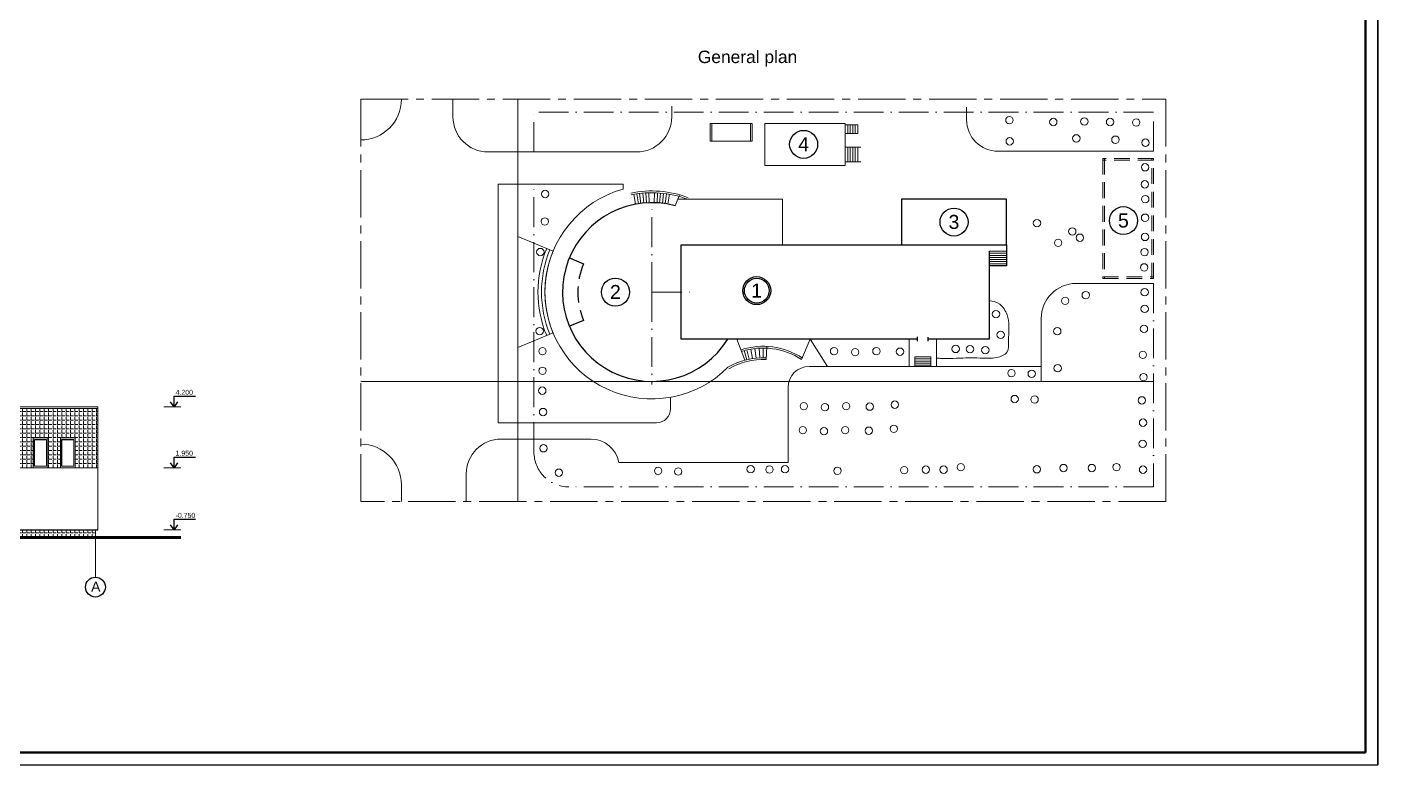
# Model space of a CAD drawing. Header units: millimetres. Extents: x -273 to 3634, y 3015 to 4572.
# Drawn here: x 866 to 1409, y 3978 to 4275 of the extents above; entities that cross this region are included whole.
import ezdxf

# ---------------------------------------------------------------- set-up
doc = ezdxf.new("R2010")
doc.units = ezdxf.units.MM
for name, pattern in [('ACAD_ISO10W100', [18, 12, -3, 0, -3]), ('CENTER2', [28.575, 19.05, -3.175, 3.175, -3.175]), ('DASHED2', [9.525, 6.35, -3.175])]:
    doc.linetypes.add(name, pattern=pattern)
doc.layers.add('@', color=250, linetype='Continuous', lineweight=60)
doc.styles.get("Standard").update_dxf_attribs({"font": 'arial.ttf', "height": 2})
doc.dimstyles.new('ISO-25', dxfattribs={"dimtxt": 2, "dimasz": 2, "dimexe": 1.6, "dimexo": 1, "dimgap": 1, "dimtad": 1, "dimdsep": 46, "dimtxsty": 'Standard', "dimblk": 'ARCHTICK', "dimcen": 2, "dimadec": 0, "dimazin": 0, "dimtfac": 1, "dimtmove": 0, "dimatfit": 3, "dimfxl": 1, "dimarcsym": 0})
pattern_1 = [(0, (-489.4186, 3013.1548), (0, 1.74625), [1.27, -0.47625]), (90, (-489.4186, 3013.1548), (-1.74625, 1e-16), [1.27, -0.47625])]

# ---------------------------------------------------------------- blocks, each defined once
blk = doc.blocks.new('*D25')
at = {"layer": '@', "color": 0, "lineweight": -2, "transparency": 16777216}
blk.add_line((904.23, 4302.17), (907.22, 4338.46), dxfattribs=at)
at = {"layer": '@', "color": 0, "lineweight": 15, "transparency": 16777216}
blk.add_solid([(906.55, 4338.51), (907.88, 4338.4), (907.55, 4342.44)], dxfattribs=at)
at = {"layer": 'Defpoints', "color": 0, "lineweight": 15, "transparency": 16777216}
for p in [(907.55, 4342.44), (896.2, 4204.51)]:
    blk.add_point(p, dxfattribs=at)
at = {"layer": '@', "color": 0, "lineweight": 15, "transparency": 16777216, "insert": (902.75, 4308.82), "char_height": 2, "attachment_point": 5, "rotation": 85.2961}
blk.add_mtext('R=13.9m', dxfattribs=at)
blk = doc.blocks.new('*D26')
at = {"layer": '@', "color": 0, "lineweight": -2, "transparency": 16777216}
blk.add_line((937.96, 4339.51), (942.3, 4353.54), dxfattribs=at)
at = {"layer": '@', "color": 0, "lineweight": 15, "transparency": 16777216}
blk.add_solid([(941.66, 4353.74), (942.94, 4353.34), (943.48, 4357.36)], dxfattribs=at)
at = {"layer": 'Defpoints', "color": 0, "lineweight": 15, "transparency": 16777216}
for p in [(943.48, 4357.36), (896.2, 4204.51)]:
    blk.add_point(p, dxfattribs=at)
at = {"layer": '@', "color": 0, "lineweight": 15, "transparency": 16777216, "insert": (937.61, 4345.21), "char_height": 2, "attachment_point": 5, "rotation": 72.81}
blk.add_mtext('R=16m', dxfattribs=at)
blk = doc.blocks.new('_ArchTick')
at = {"color": 0, "linetype": 'ByBlock', "lineweight": 15, "const_width": 0.15}
blk.add_lwpolyline([(-0.5, -0.5), (0.5, 0.5)], dxfattribs=at)

msp = doc.modelspace()

# ---------------------------------------------------------------- hatches: boundary and pattern name
at = {"layer": '@', "lineweight": 15}
h = msp.add_hatch(dxfattribs=at)
h.set_pattern_fill('ANGLE', color=0, scale=0.25, style=0)
h.set_pattern_definition(pattern_1)
h.paths.add_polyline_path([(832.117, 4121.457), (832.117, 4097.557), (840.125, 4097.557), (840.125, 4109.557), (846.125, 4109.557), (846.125, 4097.557), (851.125, 4097.557), (851.125, 4109.557), (857.125, 4109.557), (857.125, 4097.557), (868.125, 4097.557), (868.125, 4109.557), (874.125, 4109.557), (874.125, 4097.557), (879.125, 4097.557), (879.125, 4109.557), (885.125, 4109.557), (885.125, 4097.557), (894.125, 4097.557), (894.125, 4121.457)])
h = msp.add_hatch(dxfattribs=at)
h.set_pattern_fill('ANGLE', color=0, scale=0.25, style=0)
h.set_pattern_definition(pattern_1)
h.paths.add_polyline_path([(893.209, 4069.557), (893.209, 4072.557), (831.125, 4072.557), (831.125, 4081.557), (807.125, 4081.557), (807.125, 4079.557), (804.125, 4079.557), (804.125, 4077.557), (801.125, 4077.557), (801.125, 4075.557), (798.125, 4075.557), (798.125, 4073.557), (795.125, 4073.557), (795.125, 4071.557), (792.125, 4071.557), (792.125, 4069.557)])

# ---------------------------------------------------------------- linework, layer by layer
at = {"layer": '@', "color": 0, "lineweight": 30}
for p, q in [((1409.136, 3977.956), (1409.136, 4571.956)), ((1409.136, 4571.956), (1409.136, 3977.956)), ((1259.717, 4205.608), (1217.478, 4205.608)), ((1217.478, 4205.608), (1217.478, 4187.304)), ((1259.717, 4187.304), (1259.717, 4205.608)), ((1128.777, 4187.304), (1252.677, 4187.304)), ((1128.777, 4149.289), (1128.777, 4187.304)), ((1252.677, 4187.304), (1259.717, 4187.304)), ((1252.677, 4184.746), (1252.677, 4149.289)), ((1259.717, 4187.304), (1259.717, 4178.857)), ((1259.717, 4178.857), (1252.677, 4178.857)), ((1223.703, 4149.289), (1128.777, 4149.289)), ((1223.703, 4150.256), (1223.703, 4148.465)), ((1228.257, 4148.465), (1228.257, 4150.159)), ((1252.677, 4149.289), (1228.257, 4149.289)), ((868.725, 4098.157), (868.725, 4108.957)), ((868.725, 4108.957), (873.525, 4108.957)), ((879.725, 4098.157), (879.725, 4108.957)), ((879.725, 4108.957), (884.525, 4108.957)), ((831.125, 4072.557), (894.125, 4072.557)), ((568.136, 3977.956), (1409.136, 3977.956))]:
    msp.add_line(p, q, dxfattribs=at)
at = {"layer": '@', "color": 0, "lineweight": 50}
for p, q in [((1404.136, 4566.956), (1404.136, 3982.956)), ((1404.136, 3982.956), (588.136, 3982.956))]:
    msp.add_line(p, q, dxfattribs=at)
at = {"layer": '@', "color": 0, "linetype": 'CENTER2', "lineweight": 15}
for p, q in [((999.947, 4245.859), (1323.777, 4245.859)), ((999.947, 4083.944), (999.947, 4245.859)), ((1323.777, 4245.859), (1323.777, 4083.944)), ((1323.777, 4083.944), (999.947, 4083.944))]:
    msp.add_line(p, q, dxfattribs=at)
at = {"layer": '@', "color": 0, "lineweight": 15}
for p, q in [((1037.049, 4238.769), (1037.049, 4245.859)), ((1063.116, 4245.859), (1063.116, 4083.944)), ((1125.045, 4243.035), (1125.045, 4238.769)), ((1243.66, 4242.684), (1243.66, 4237.629)), ((1157.364, 4236.104), (1140.469, 4236.104)), ((1140.469, 4236.104), (1140.469, 4229.064)), ((1141.173, 4236.104), (1141.173, 4229.064)), ((1156.66, 4229.064), (1156.66, 4236.104)), ((1157.364, 4229.064), (1157.364, 4236.104)), ((1162.427, 4236.104), (1162.427, 4219.208)), ((1194.81, 4236.104), (1162.427, 4236.104)), ((1194.81, 4219.208), (1194.81, 4236.104)), ((1199.872, 4235.568), (1194.81, 4235.568)), ((1195.872, 4232.05), (1195.872, 4235.568)), ((1196.872, 4232.05), (1196.872, 4235.568)), ((1197.872, 4232.05), (1197.872, 4235.568)), ((1198.872, 4232.05), (1198.872, 4235.568)), ((1199.872, 4232.05), (1199.872, 4235.568)), ((1140.469, 4229.064), (1157.364, 4229.064)), ((1194.81, 4232.05), (1199.872, 4232.05)), ((1110.965, 4224.69), (1051.129, 4224.69)), ((1194.81, 4226.625), (1201.072, 4226.625)), ((1195.814, 4226.625), (1195.814, 4220.7)), ((1196.877, 4226.625), (1196.877, 4220.7)), ((1197.877, 4226.625), (1197.877, 4220.7)), ((1198.877, 4226.625), (1198.877, 4220.7)), ((1199.877, 4226.625), (1199.877, 4220.7)), ((1256.332, 4224.957), (1318.828, 4224.957)), ((1162.427, 4219.208), (1194.81, 4219.208)), ((1194.81, 4220.7), (1201.072, 4220.7)), ((1105.533, 4211.731), (1055.251, 4211.731)), ((1055.251, 4211.731), (1055.251, 4115.693)), ((1105.533, 4211.731), (1105.533, 4209.733)), ((1109.761, 4207.6), (1110.496, 4203.647)), ((1111.014, 4207.812), (1111.623, 4203.838)), ((1112.119, 4207.965), (1112.617, 4203.976)), ((1113.42, 4208.106), (1113.787, 4204.103)), ((1114.586, 4208.196), (1114.835, 4204.183)), ((1115.845, 4208.254), (1115.968, 4204.236)), ((1118.085, 4208.26), (1117.983, 4204.241)), ((1119.354, 4208.207), (1119.124, 4204.194)), ((1120.468, 4208.128), (1120.126, 4204.122)), ((1121.769, 4207.995), (1121.296, 4204.003)), ((1122.928, 4207.841), (1122.339, 4203.864)), ((1124.172, 4207.637), (1123.458, 4203.68)), ((1127.537, 4205.608), (1128.143, 4207.09)), ((1127.537, 4205.608), (1126.472, 4203.001)), ((1169.608, 4205.608), (1127.537, 4205.608)), ((1169.608, 4187.304), (1169.608, 4205.608)), ((1077.336, 4184.771), (1063.116, 4190.667)), ((1252.677, 4184.746), (1259.717, 4184.746)), ((1252.677, 4183.901), (1259.717, 4183.901)), ((1252.677, 4183.057), (1259.717, 4183.057)), ((1252.677, 4182.212), (1259.717, 4182.212)), ((1252.677, 4181.367), (1259.717, 4181.367)), ((1252.677, 4180.522), (1259.717, 4180.522)), ((1252.677, 4179.677), (1259.717, 4179.677)), ((1287.738, 4171.744), (1318.828, 4171.744)), ((1273.659, 4132.341), (1273.659, 4157.664)), ((1077.336, 4151.823), (1063.116, 4145.927)), ((1154.495, 4140.885), (1151.227, 4149.289)), ((1177.251, 4141.113), (1180.676, 4149.289)), ((1180.676, 4149.289), (1187.711, 4138.381)), ((1220.49, 4149.289), (1220.49, 4138.381)), ((1231.583, 4138.381), (1231.583, 4149.289)), ((1155.191, 4141.062), (1154.169, 4144.714)), ((1156.13, 4141.27), (1155.244, 4144.993)), ((1157.477, 4141.511), (1156.795, 4145.316)), ((1158.975, 4141.7), (1158.527, 4145.571)), ((1160.419, 4141.806), (1160.202, 4145.714)), ((1161.79, 4141.838), (1161.795, 4145.757)), ((1163.019, 4141.106), (1163.304, 4146.419)), ((1222.83, 4138.381), (1222.83, 4142.213)), ((1222.83, 4142.213), (1229.264, 4142.213)), ((1222.83, 4141.369), (1229.264, 4141.369)), ((1229.264, 4142.213), (1229.264, 4138.381)), ((1180.33, 4138.381), (1273.659, 4138.381)), ((1222.83, 4140.524), (1229.264, 4140.524)), ((1222.83, 4139.679), (1229.264, 4139.679)), ((1222.83, 4138.834), (1229.264, 4138.834)), ((1117.068, 4132.341), (999.947, 4132.341)), ((1117.068, 4132.341), (1273.659, 4132.341)), ((1273.659, 4132.341), (1318.828, 4132.341)), ((1124.571, 4121.325), (1124.571, 4125.945)), ((1171.883, 4099.721), (1171.883, 4129.933)), ((831.125, 4122.057), (894.125, 4122.057)), ((831.125, 4121.457), (894.125, 4121.457)), ((894.125, 4122.057), (894.125, 4072.557)), ((920.673, 4122.057), (927.54, 4122.057)), ((1055.251, 4115.693), (1118.94, 4115.693)), ((868.125, 4097.557), (868.125, 4109.557)), ((868.125, 4109.557), (874.125, 4109.557)), ((868.125, 4109.557), (874.125, 4109.557)), ((873.525, 4098.157), (873.525, 4108.957)), ((874.125, 4097.557), (874.125, 4109.557)), ((879.125, 4097.557), (879.125, 4109.557)), ((879.125, 4109.557), (885.125, 4109.557)), ((879.125, 4109.557), (885.125, 4109.557)), ((884.525, 4098.157), (884.525, 4108.957)), ((885.125, 4097.557), (885.125, 4109.557)), ((1056.451, 4109.122), (1092.624, 4109.122)), ((831.125, 4097.557), (894.125, 4097.557)), ((868.725, 4098.157), (873.525, 4098.157)), ((879.725, 4098.157), (884.525, 4098.157)), ((920.673, 4097.557), (927.54, 4097.557)), ((1103.732, 4099.721), (1171.883, 4099.721)), ((1042.371, 4083.944), (1042.371, 4095.043)), ((1016.297, 4090.734), (1016.297, 4083.944)), ((893.209, 4072.557), (893.209, 4069.557)), ((920.673, 4072.557), (927.54, 4072.557)), ((893.209, 4069.557), (893.209, 4053.557))]:
    msp.add_line(p, q, dxfattribs=at)
at = {"layer": '@', "color": 0, "linetype": 'ACAD_ISO10W100', "lineweight": 15}
for p, q in [((1318.828, 4240.68), (1069.608, 4240.68)), ((1069.608, 4224.69), (1069.608, 4240.68)), ((1318.828, 4224.957), (1318.828, 4240.68)), ((1069.608, 4103.92), (1069.608, 4211.731)), ((1117.068, 4168.297), (1117.068, 4204.395)), ((1117.068, 4168.297), (1117.068, 4131.05)), ((1117.068, 4168.297), (1135.143, 4168.297)), ((1318.828, 4171.744), (1318.828, 4089.841)), ((1318.828, 4089.841), (1083.688, 4089.841))]:
    msp.add_line(p, q, dxfattribs=at)
at = {"layer": '@', "color": 0, "linetype": 'DASHED2', "lineweight": 15}
for p, q in [((1318.828, 4222.01), (1298.396, 4222.01)), ((1298.396, 4222.01), (1298.396, 4173.708)), ((1318.828, 4221.306), (1298.396, 4221.306)), ((1299.1, 4222.01), (1299.1, 4173.708)), ((1318.124, 4173.708), (1318.124, 4222.01)), ((1318.828, 4173.708), (1318.828, 4222.01)), ((1298.396, 4174.411), (1318.828, 4174.411)), ((1298.396, 4173.708), (1318.828, 4173.708))]:
    msp.add_line(p, q, dxfattribs=at)
at = {"layer": '@', "color": 0, "linetype": 'DASHED2', "lineweight": 30}
for p, q in [((1083.854, 4182.068), (1089.546, 4179.708)), ((1089.546, 4156.886), (1083.854, 4154.526))]:
    msp.add_line(p, q, dxfattribs=at)
at = {"layer": '@', "color": 0, "lineweight": 60}
msp.add_line((668.17, 4069.557), (927.54, 4069.557), dxfattribs=at)
at = {"layer": '@', "color": 0, "lineweight": 15}
for centre in [(1260.87, 4237.485), (1278.522, 4236.725), (1291.015, 4236.904), (1301.366, 4236.725), (1311.896, 4236.547), (1260.995, 4228.935), (1287.802, 4230.126), (1303.508, 4229.591), (1315.595, 4228.405), (1315.451, 4218.503), (1315.34, 4211.637), (1074.125, 4207.752), (1315.524, 4205.66), (1074.012, 4196.716), (1271.966, 4196.05), (1315.445, 4198.203), (1286.171, 4192.668), (1289.229, 4190.158), (1315.436, 4190.467), (1072.171, 4184.396), (1280.479, 4188.074), (1315.251, 4184.369), (1315.067, 4178.209), (1291.577, 4167.064), (1315.285, 4168.21), (1283.32, 4164.761), (1315.285, 4161.505), (1255.476, 4159.421), (1071.915, 4152.574), (1257.368, 4151.064), (1280.139, 4152.518), (1314.995, 4153.459), (1239.25, 4145.393), (1245.024, 4145.294), (1073.074, 4144.495), (1190.336, 4144.482), (1198.851, 4144.086), (1207.365, 4144.482), (1216.87, 4144.284), (1251.196, 4144.896), (1314.561, 4143.031), (1073.074, 4136.617), (1261.688, 4135.645), (1269.843, 4135.405), (1280.289, 4137.619), (1314.817, 4134.061), (1072.968, 4128.601), (1263.005, 4125.23), (1271.011, 4125.044), (1314.154, 4124.698), (1073.279, 4119.998), (1178.154, 4122.377), (1186.669, 4121.981), (1195.183, 4122.377), (1204.688, 4122.179), (1214.786, 4122.971), (1177.758, 4112.681), (1194.787, 4112.681), (1204.292, 4112.483), (1214.39, 4113.274), (1314.627, 4115.716), (1186.273, 4112.285), (1314.47, 4107.207), (1073.44, 4105.408), (1119.545, 4096.352), (1156.785, 4096.975), (1164.331, 4096.87), (1170.62, 4096.975), (1191.686, 4096.366), (1218.562, 4096.609), (1227.274, 4096.807), (1234.403, 4096.807), (1241.333, 4097.796), (1271.907, 4096.957), (1282.635, 4097.461), (1293.994, 4097.461), (1303.964, 4097.84), (1314.627, 4096.807), (1079.605, 4095.584), (1127.615, 4096.038)]:
    msp.add_circle(centre, 1.487, dxfattribs=at)
at = {"layer": '@', "color": 0, "lineweight": 30}
for centre, radius in [((1178.109, 4227.726), 5.632), ((1238.594, 4196.462), 5.632), ((1306.762, 4197.036), 5.632), ((1102.408, 4168.256), 5.632), ((1159.243, 4168.854), 5.632), ((1159.243, 4168.854), 4.979), ((893.209, 4049.557), 4)]:
    msp.add_circle(centre, radius, dxfattribs=at)
at = {"layer": '@', "color": 0, "lineweight": 15}
for centre, radius, start, end in [((999.947, 4245.859), 16.35, 270, 0), ((1051.129, 4238.769), 14.08, 180, 270), ((1110.965, 4238.769), 14.08, 270, 0), ((1256.332, 4237.629), 12.672, 180, 270), ((1117.068, 4168.297), 43.012, 105.55596, 315.3006), ((1117.068, 4168.297), 40.68, 68.96011, 102.11206), ((1117.068, 4168.297), 39.976, 68.96011, 102.11206), ((1117.068, 4168.297), 45.828, 157.48001, 202.51999), ((1117.068, 4168.297), 44.42, 157.48001, 202.51999), ((1117.068, 4168.297), 43.012, 157.48001, 202.51999), ((1287.738, 4157.664), 14.08, 90, 180), ((1161.76, 4117.598), 28.863, 56.62375, 107.85207), ((1161.76, 4113.679), 28.159, 87.3605, 120.09321), ((1161.76, 4113.679), 27.455, 87.3605, 120.09321), ((1161.76, 4117.598), 28.159, 56.62375, 107.85207), ((1180.33, 4129.933), 8.448, 90, 180), ((1118.94, 4121.325), 5.632, 270, 0), ((1056.451, 4095.043), 14.08, 90, 180), ((1092.624, 4097.859), 11.264, 9.51727, 90), ((999.947, 4090.734), 16.35, 0, 90)]:
    msp.add_arc(centre, radius, start, end, dxfattribs=at)
at = {"layer": '@', "color": 0, "lineweight": 30}
msp.add_arc((1117.068, 4168.297), 35.956, 74.83808, 328.08688, dxfattribs=at)
at = {"layer": '@', "color": 0, "linetype": 'DASHED2', "lineweight": 30}
msp.add_arc((1117.068, 4168.297), 29.794, 157.48001, 202.51999, dxfattribs=at)
at = {"layer": '@', "color": 0, "linetype": 'ACAD_ISO10W100', "lineweight": 15}
msp.add_arc((1083.688, 4103.92), 14.08, 180, 270, dxfattribs=at)
at = {"layer": '@', "color": 0, "lineweight": 15}
msp.add_open_spline([(1252.677, 4164.859), (1254.272, 4164.651), (1257.438, 4163.836), (1260.172, 4159.429), (1260.875, 4154.195), (1260.357, 4149.401), (1260.818, 4143.574), (1254.958, 4141.394), (1249.475, 4141.77), (1241.877, 4141.843), (1236.034, 4141.397), (1232.104, 4141.675), (1231.583, 4141.717)], degree=3, knots=[2.5416963, 2.5416963, 2.5416963, 2.5416963, 7.1864782, 12.38054, 16.7259216, 22.8454717, 27.4142361, 32.1240937, 38.7405926, 44.483572, 54.7366612, 56.3060191, 56.3060191, 56.3060191, 56.3060191], dxfattribs=at)

# ---------------------------------------------------------------- texts
for s, height, p in [('General plan', 5, (1135.535, 4260.441)), ('4', 5.632, (1175.889, 4224.961)), ('3', 5.632, (1236.373, 4193.697)), ('5', 5.632, (1304.542, 4194.271)), ('2', 5.632, (1100.188, 4165.491)), ('1', 5.632, (1157.023, 4166.089)), ('4.200', 2, (925.462, 4126.929)), ('1.950', 2, (925.462, 4102.429)), ('-0.750', 2, (925.462, 4077.429)), ('А', 4, (891.504, 4047.764))]:
    msp.add_text(s, height=height, dxfattribs=at).set_placement(p)

# ---------------------------------------------------------------- dimensions: what is measured, and where the dimension line sits
for mpoint, text, picture, middle in [((943.483, 4357.362), 'R=16m', '*D26', (939.54, 4344.616)), ((907.546, 4342.443), 'R=13.9m', '*D25', (904.766, 4308.657))]:
    dim = msp.add_radius_dim(center=(896.196, 4204.509), mpoint=mpoint, text=text, dimstyle='ISO-25', override={"dimasz": 4, "dimsah": 1}, dxfattribs=at)
    dim.commit()
    dim.dimension.update_dxf_attribs({"geometry": picture, "text_midpoint": middle, "dimtype": 164})

# ---------------------------------------------------------------- leaders
for points in [[(924.874, 4122.057), (924.874, 4126.364), (933.506, 4126.364)], [(924.874, 4097.557), (924.874, 4101.864), (933.506, 4101.864)], [(924.874, 4072.557), (924.874, 4076.864), (933.506, 4076.864)]]:
    msp.add_leader(points, dimstyle='ISO-25', override={"dimgap": 1, "dimtad": 0, "dimldrblk": 'Open90'}, dxfattribs=at)

doc.saveas('drawing.dxf')
